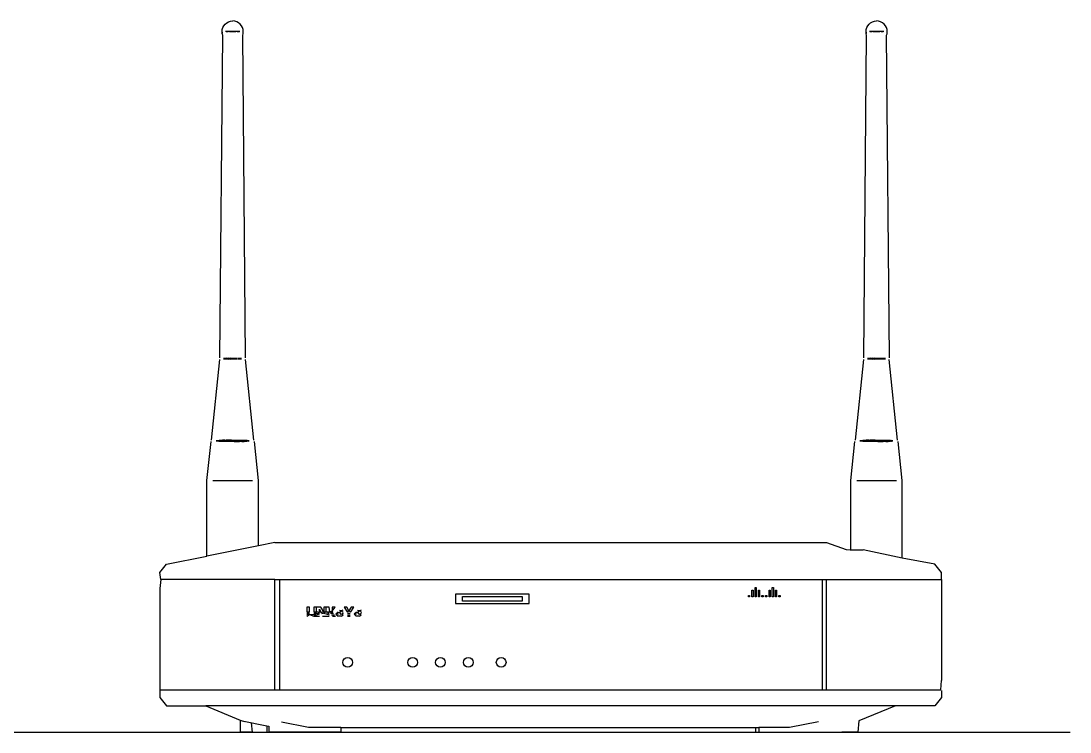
# Model space of a CAD drawing. Header units: centimetres. Extents: x 0.34 to 5.36, y -1.9 to 1.98.
# Drawn here: x 2.847 to 5.356, y -1.899 to -0.198 of the extents above; entities that cross this region are included whole.
import ezdxf

# ---------------------------------------------------------------- set-up
doc = ezdxf.new("R2010")
doc.units = ezdxf.units.CM
doc.layers.add('Edges', color=7, linetype='Continuous')

# ---------------------------------------------------------------- blocks, each defined once
blk = doc.blocks.new('router fr')
at = {"layer": 'Edges'}
for p, q in [((-0.7857, 0.8247), (-0.7856, 0.8296)), ((-0.7856, 0.8296), (-0.7842, 0.8344)), ((-0.7842, 0.8344), (-0.7818, 0.8388)), ((-0.7818, 0.8388), (-0.7787, 0.8427)), ((-0.7787, 0.8427), (-0.7748, 0.8459)), ((-0.7748, 0.8459), (-0.7704, 0.8482)), ((-0.7704, 0.8482), (-0.7656, 0.8497)), ((-0.7656, 0.8497), (-0.7606, 0.8502)), ((-0.7557, 0.8497), (-0.7606, 0.8502)), ((-0.7509, 0.8482), (-0.7557, 0.8497)), ((-0.7465, 0.8459), (-0.7509, 0.8482)), ((-0.7426, 0.8427), (-0.7465, 0.8459)), ((-0.7394, 0.8388), (-0.7426, 0.8427)), ((-0.7371, 0.8344), (-0.7394, 0.8388)), ((-0.7356, 0.8296), (-0.7371, 0.8344)), ((-0.7356, 0.8247), (-0.7356, 0.8296)), ((0.7543, 0.8247), (0.7544, 0.8296)), ((0.7544, 0.8296), (0.7558, 0.8344)), ((0.7558, 0.8344), (0.7582, 0.8388)), ((0.7582, 0.8388), (0.7613, 0.8427)), ((0.7613, 0.8427), (0.7652, 0.8459)), ((0.7652, 0.8459), (0.7696, 0.8482)), ((0.7696, 0.8482), (0.7744, 0.8497)), ((0.7744, 0.8497), (0.7794, 0.8502)), ((0.7843, 0.8497), (0.7794, 0.8502)), ((0.7891, 0.8482), (0.7843, 0.8497)), ((0.7935, 0.8459), (0.7891, 0.8482)), ((0.7974, 0.8427), (0.7935, 0.8459)), ((0.8006, 0.8388), (0.7974, 0.8427)), ((0.8029, 0.8344), (0.8006, 0.8388)), ((0.8044, 0.8296), (0.8029, 0.8344)), ((0.8044, 0.8247), (0.8044, 0.8296)), ((-0.7914, 0.0445), (-0.7845, 0.816)), ((-0.7856, 0.8197), (-0.7857, 0.8247)), ((-0.7856, 0.8231), (-0.7857, 0.8203)), ((-0.7845, 0.816), (-0.7856, 0.8197)), ((-0.7704, 0.8247), (-0.7778, 0.8247)), ((-0.7766, 0.8247), (-0.7713, 0.8247)), ((-0.7606, 0.8247), (-0.7704, 0.8247)), ((-0.7684, 0.8247), (-0.7606, 0.8247)), ((-0.7509, 0.8247), (-0.7606, 0.8247)), ((-0.7606, 0.8247), (-0.7529, 0.8247)), ((-0.7435, 0.8247), (-0.7509, 0.8247)), ((-0.75, 0.8247), (-0.7447, 0.8247)), ((-0.7368, 0.816), (-0.7356, 0.8197)), ((-0.7299, 0.0445), (-0.7368, 0.816)), ((-0.7356, 0.8197), (-0.7356, 0.8247)), ((-0.7356, 0.8205), (-0.7356, 0.8231)), ((0.7486, 0.0445), (0.7555, 0.816)), ((0.7544, 0.8197), (0.7543, 0.8247)), ((0.7544, 0.8231), (0.7543, 0.8203)), ((0.7555, 0.816), (0.7544, 0.8197)), ((0.7696, 0.8247), (0.7622, 0.8247)), ((0.7634, 0.8247), (0.7687, 0.8247)), ((0.7794, 0.8247), (0.7696, 0.8247)), ((0.7716, 0.8247), (0.7794, 0.8247)), ((0.7891, 0.8247), (0.7794, 0.8247)), ((0.7794, 0.8247), (0.7871, 0.8247)), ((0.7965, 0.8247), (0.7891, 0.8247)), ((0.79, 0.8247), (0.7953, 0.8247)), ((0.8032, 0.816), (0.8044, 0.8197)), ((0.8101, 0.0445), (0.8032, 0.816)), ((0.8044, 0.8197), (0.8044, 0.8247)), ((0.8044, 0.8205), (0.8044, 0.8231)), ((-0.811, -0.1519), (-0.7912, 0.0406)), ((-0.7811, 0.0406), (-0.7811, 0.0445)), ((-0.7781, 0.0406), (-0.7781, 0.0445)), ((-0.7751, 0.0406), (-0.7751, 0.0445)), ((-0.7715, 0.0406), (-0.7751, 0.0445)), ((-0.7715, 0.0406), (-0.7715, 0.0445)), ((-0.7715, 0.0406), (-0.769, 0.0445)), ((-0.769, 0.0406), (-0.769, 0.0445)), ((-0.7663, 0.0406), (-0.7663, 0.0445)), ((-0.7663, 0.0406), (-0.7635, 0.0445)), ((-0.7635, 0.0406), (-0.7635, 0.0445)), ((-0.7606, 0.0406), (-0.7606, 0.0445)), ((-0.7578, 0.0406), (-0.7578, 0.0445)), ((-0.755, 0.0406), (-0.755, 0.0445)), ((-0.7523, 0.0406), (-0.7523, 0.0445)), ((-0.7497, 0.0406), (-0.7497, 0.0445)), ((-0.7462, 0.0406), (-0.7462, 0.0445)), ((-0.7432, 0.0406), (-0.7432, 0.0445)), ((-0.7401, 0.0406), (-0.7401, 0.0445)), ((-0.7103, -0.1519), (-0.7301, 0.0406)), ((0.729, -0.1519), (0.7488, 0.0406)), ((0.7589, 0.0406), (0.7589, 0.0445)), ((0.7619, 0.0406), (0.7619, 0.0445)), ((0.7649, 0.0406), (0.7649, 0.0445)), ((0.7685, 0.0406), (0.7649, 0.0445)), ((0.7685, 0.0406), (0.7685, 0.0445)), ((0.7685, 0.0406), (0.771, 0.0445)), ((0.771, 0.0406), (0.771, 0.0445)), ((0.7737, 0.0406), (0.7737, 0.0445)), ((0.7737, 0.0406), (0.7765, 0.0445)), ((0.7765, 0.0406), (0.7765, 0.0445)), ((0.7794, 0.0406), (0.7794, 0.0445)), ((0.7822, 0.0406), (0.7822, 0.0445)), ((0.785, 0.0406), (0.785, 0.0445)), ((0.7877, 0.0406), (0.7877, 0.0445)), ((0.7903, 0.0406), (0.7903, 0.0445)), ((0.7938, 0.0406), (0.7938, 0.0445)), ((0.7968, 0.0406), (0.7968, 0.0445)), ((0.7999, 0.0406), (0.7999, 0.0445)), ((0.8297, -0.1519), (0.8099, 0.0406)), ((-0.8222, -0.2489), (-0.8123, -0.1557)), ((-0.7988, -0.1557), (-0.7988, -0.1519)), ((-0.7962, -0.1557), (-0.7962, -0.1519)), ((-0.7936, -0.1557), (-0.7933, -0.1519)), ((-0.791, -0.1557), (-0.7936, -0.1557)), ((-0.7933, -0.1519), (-0.7908, -0.1519)), ((-0.791, -0.1557), (-0.7908, -0.1519)), ((-0.7883, -0.1557), (-0.791, -0.1557)), ((-0.7908, -0.1519), (-0.7881, -0.1519)), ((-0.7883, -0.1557), (-0.7908, -0.1519)), ((-0.7883, -0.1557), (-0.7853, -0.1519)), ((-0.7883, -0.1557), (-0.7881, -0.1519)), ((-0.7855, -0.1557), (-0.7883, -0.1557)), ((-0.7881, -0.1519), (-0.7853, -0.1519)), ((-0.7855, -0.1557), (-0.7853, -0.1519)), ((-0.7826, -0.1557), (-0.7855, -0.1557)), ((-0.7826, -0.1557), (-0.7853, -0.1519)), ((-0.7795, -0.1519), (-0.7853, -0.1519)), ((-0.7826, -0.1557), (-0.7795, -0.1519)), ((-0.7766, -0.1557), (-0.7826, -0.1557)), ((-0.7795, -0.1519), (-0.7765, -0.1519)), ((-0.7766, -0.1557), (-0.7795, -0.1519)), ((-0.7766, -0.1557), (-0.7765, -0.1519)), ((-0.7735, -0.1557), (-0.7766, -0.1557)), ((-0.7735, -0.1557), (-0.7765, -0.1519)), ((-0.7702, -0.1519), (-0.7765, -0.1519)), ((-0.7735, -0.1557), (-0.7702, -0.1519)), ((-0.7703, -0.1557), (-0.7735, -0.1557)), ((-0.7703, -0.1557), (-0.7702, -0.1519)), ((-0.7671, -0.1557), (-0.7703, -0.1557)), ((-0.7671, -0.1557), (-0.7702, -0.1519)), ((-0.7639, -0.1519), (-0.7702, -0.1519)), ((-0.7639, -0.1557), (-0.7671, -0.1557)), ((-0.7639, -0.1519), (-0.7606, -0.1519)), ((-0.7639, -0.1557), (-0.7639, -0.1519)), ((-0.7606, -0.1557), (-0.7639, -0.1557)), ((-0.7606, -0.1519), (-0.7574, -0.1519)), ((-0.7606, -0.1557), (-0.7606, -0.1519)), ((-0.7574, -0.1557), (-0.7606, -0.1557)), ((-0.7574, -0.1519), (-0.7542, -0.1519)), ((-0.7574, -0.1557), (-0.7574, -0.1519)), ((-0.7574, -0.1557), (-0.7509, -0.1557)), ((-0.7542, -0.1519), (-0.751, -0.1519)), ((-0.7509, -0.1557), (-0.7542, -0.1519)), ((-0.7509, -0.1557), (-0.751, -0.1519)), ((-0.751, -0.1519), (-0.7448, -0.1519)), ((-0.7509, -0.1557), (-0.7447, -0.1557)), ((-0.7448, -0.1519), (-0.7418, -0.1519)), ((-0.7447, -0.1557), (-0.7448, -0.1519)), ((-0.7447, -0.1557), (-0.7418, -0.1519)), ((-0.7416, -0.1557), (-0.7447, -0.1557)), ((-0.7418, -0.1519), (-0.7388, -0.1519)), ((-0.7416, -0.1557), (-0.7418, -0.1519)), ((-0.7386, -0.1557), (-0.7416, -0.1557)), ((-0.7388, -0.1519), (-0.7359, -0.1519)), ((-0.7386, -0.1557), (-0.7388, -0.1519)), ((-0.7386, -0.1557), (-0.7359, -0.1519)), ((-0.7386, -0.1557), (-0.7329, -0.1557)), ((-0.7329, -0.1557), (-0.7359, -0.1519)), ((-0.7359, -0.1519), (-0.7305, -0.1519)), ((-0.7329, -0.1557), (-0.7305, -0.1519)), ((-0.7302, -0.1557), (-0.7329, -0.1557)), ((-0.7305, -0.1519), (-0.7279, -0.1519)), ((-0.7302, -0.1557), (-0.7305, -0.1519)), ((-0.7277, -0.1557), (-0.7302, -0.1557)), ((-0.7277, -0.1557), (-0.7279, -0.1519)), ((-0.725, -0.1557), (-0.7279, -0.1519)), ((-0.725, -0.1557), (-0.725, -0.1519)), ((-0.7224, -0.1557), (-0.725, -0.1519)), ((-0.7224, -0.1557), (-0.7224, -0.1519)), ((-0.699, -0.2489), (-0.7089, -0.1557)), ((0.7178, -0.2489), (0.7277, -0.1557)), ((0.7412, -0.1557), (0.7412, -0.1519)), ((0.7438, -0.1557), (0.7438, -0.1519)), ((0.7464, -0.1557), (0.7467, -0.1519)), ((0.749, -0.1557), (0.7464, -0.1557)), ((0.7467, -0.1519), (0.7492, -0.1519)), ((0.749, -0.1557), (0.7492, -0.1519)), ((0.7517, -0.1557), (0.749, -0.1557)), ((0.7492, -0.1519), (0.7519, -0.1519)), ((0.7517, -0.1557), (0.7492, -0.1519)), ((0.7517, -0.1557), (0.7547, -0.1519)), ((0.7517, -0.1557), (0.7519, -0.1519)), ((0.7545, -0.1557), (0.7517, -0.1557)), ((0.7519, -0.1519), (0.7547, -0.1519)), ((0.7545, -0.1557), (0.7547, -0.1519)), ((0.7574, -0.1557), (0.7545, -0.1557)), ((0.7574, -0.1557), (0.7547, -0.1519)), ((0.7605, -0.1519), (0.7547, -0.1519)), ((0.7574, -0.1557), (0.7605, -0.1519)), ((0.7634, -0.1557), (0.7574, -0.1557)), ((0.7605, -0.1519), (0.7635, -0.1519)), ((0.7634, -0.1557), (0.7605, -0.1519)), ((0.7634, -0.1557), (0.7635, -0.1519)), ((0.7665, -0.1557), (0.7634, -0.1557)), ((0.7665, -0.1557), (0.7635, -0.1519)), ((0.7698, -0.1519), (0.7635, -0.1519)), ((0.7665, -0.1557), (0.7698, -0.1519)), ((0.7697, -0.1557), (0.7665, -0.1557)), ((0.7697, -0.1557), (0.7698, -0.1519)), ((0.7729, -0.1557), (0.7697, -0.1557)), ((0.7729, -0.1557), (0.7698, -0.1519)), ((0.7761, -0.1519), (0.7698, -0.1519)), ((0.7761, -0.1557), (0.7729, -0.1557)), ((0.7761, -0.1519), (0.7794, -0.1519)), ((0.7761, -0.1557), (0.7761, -0.1519)), ((0.7794, -0.1557), (0.7761, -0.1557)), ((0.7794, -0.1519), (0.7826, -0.1519)), ((0.7794, -0.1557), (0.7794, -0.1519)), ((0.7826, -0.1557), (0.7794, -0.1557)), ((0.7826, -0.1519), (0.7858, -0.1519)), ((0.7826, -0.1557), (0.7826, -0.1519)), ((0.7826, -0.1557), (0.7891, -0.1557)), ((0.7858, -0.1519), (0.789, -0.1519)), ((0.7891, -0.1557), (0.7858, -0.1519)), ((0.7891, -0.1557), (0.789, -0.1519)), ((0.789, -0.1519), (0.7952, -0.1519)), ((0.7891, -0.1557), (0.7953, -0.1557)), ((0.7952, -0.1519), (0.7982, -0.1519)), ((0.7953, -0.1557), (0.7952, -0.1519)), ((0.7953, -0.1557), (0.7982, -0.1519)), ((0.7984, -0.1557), (0.7953, -0.1557)), ((0.7982, -0.1519), (0.8012, -0.1519)), ((0.7984, -0.1557), (0.7982, -0.1519)), ((0.8014, -0.1557), (0.7984, -0.1557)), ((0.8012, -0.1519), (0.8041, -0.1519)), ((0.8014, -0.1557), (0.8012, -0.1519)), ((0.8014, -0.1557), (0.8041, -0.1519)), ((0.8014, -0.1557), (0.8071, -0.1557)), ((0.8071, -0.1557), (0.8041, -0.1519)), ((0.8041, -0.1519), (0.8095, -0.1519)), ((0.8071, -0.1557), (0.8095, -0.1519)), ((0.8098, -0.1557), (0.8071, -0.1557)), ((0.8095, -0.1519), (0.8121, -0.1519)), ((0.8098, -0.1557), (0.8095, -0.1519)), ((0.8123, -0.1557), (0.8098, -0.1557)), ((0.8123, -0.1557), (0.8121, -0.1519)), ((0.815, -0.1557), (0.8121, -0.1519)), ((0.815, -0.1557), (0.815, -0.1519)), ((0.8176, -0.1557), (0.815, -0.1519)), ((0.8176, -0.1557), (0.8176, -0.1519)), ((0.841, -0.2489), (0.8311, -0.1557)), ((-0.8222, -0.4296), (-0.8222, -0.2489)), ((-0.8081, -0.2489), (-0.7132, -0.2489)), ((-0.699, -0.405), (-0.699, -0.2489)), ((0.7178, -0.4143), (0.7178, -0.2489)), ((0.7319, -0.2489), (0.8268, -0.2489)), ((0.841, -0.434), (0.841, -0.2489)), ((-0.66, -0.3972), (-0.699, -0.405)), ((-0.66, -0.3972), (-0.5964, -0.3972)), ((-0.5964, -0.3972), (0.6006, -0.3972)), ((0.5131, -0.3972), (0.6006, -0.3972)), ((0.6006, -0.3972), (0.66, -0.3972)), ((0.66, -0.3972), (0.7066, -0.414)), ((-0.699, -0.405), (-0.8222, -0.4296)), ((0.7066, -0.414), (0.7161, -0.4143)), ((0.7161, -0.4143), (0.7187, -0.4143)), ((0.7187, -0.4143), (0.7228, -0.4144)), ((0.7228, -0.4144), (0.7268, -0.4145)), ((0.7268, -0.4145), (0.7471, -0.4146)), ((0.841, -0.434), (0.7471, -0.4146)), ((-0.935, -0.4687), (-0.9188, -0.4489)), ((-0.9188, -0.4489), (-0.8222, -0.4296)), ((0.9188, -0.4489), (0.841, -0.434)), ((0.935, -0.4687), (0.9188, -0.4489)), ((-0.9328, -0.4852), (-0.935, -0.4687)), ((0.935, -0.4852), (0.935, -0.4687)), ((-0.9328, -0.4852), (-0.935, -0.5072)), ((-0.66, -0.4852), (-0.9328, -0.4852)), ((-0.66, -0.7492), (-0.66, -0.4852)), ((-0.66, -0.4852), (-0.649, -0.4852)), ((-0.649, -0.4852), (0.649, -0.4852)), ((-0.649, -0.4852), (-0.649, -0.7492)), ((0.649, -0.4852), (0.649, -0.7492)), ((0.649, -0.4852), (0.66, -0.4852)), ((0.66, -0.7492), (0.66, -0.4852)), ((0.66, -0.4852), (0.935, -0.4852)), ((0.935, -0.4852), (0.935, -0.7272)), ((-0.935, -0.5072), (-0.935, -0.7512)), ((-0.0515, -0.5208), (-0.2275, -0.5208)), ((-0.2275, -0.5208), (-0.2275, -0.5292)), ((-0.2107, -0.5376), (-0.2107, -0.526)), ((-0.2107, -0.526), (-0.0683, -0.526)), ((-0.0683, -0.526), (-0.0683, -0.5376)), ((-0.0515, -0.5428), (-0.0515, -0.5208)), ((0.4727, -0.5266), (0.4727, -0.5235)), ((0.4727, -0.5235), (0.4758, -0.5235)), ((0.4758, -0.5266), (0.4727, -0.5266)), ((0.4758, -0.5235), (0.4758, -0.5266)), ((0.4814, -0.5266), (0.4814, -0.5107)), ((0.4814, -0.5107), (0.4841, -0.5107)), ((0.4841, -0.5266), (0.4814, -0.5266)), ((0.4841, -0.5107), (0.4841, -0.5266)), ((0.4889, -0.5266), (0.4889, -0.5046)), ((0.4889, -0.5046), (0.4916, -0.5046)), ((0.4916, -0.5266), (0.4889, -0.5266)), ((0.4916, -0.5046), (0.4916, -0.5266)), ((0.4967, -0.5266), (0.4967, -0.5107)), ((0.4967, -0.5107), (0.4994, -0.5107)), ((0.4994, -0.5266), (0.4967, -0.5266)), ((0.4994, -0.5107), (0.4994, -0.5266)), ((0.5051, -0.5266), (0.5051, -0.5235)), ((0.5051, -0.5235), (0.5082, -0.5235)), ((0.5082, -0.5266), (0.5051, -0.5266)), ((0.5082, -0.5235), (0.5082, -0.5266)), ((0.5136, -0.5266), (0.5136, -0.5235)), ((0.5136, -0.5235), (0.5167, -0.5235)), ((0.5167, -0.5266), (0.5136, -0.5266)), ((0.5167, -0.5235), (0.5167, -0.5266)), ((0.5223, -0.5266), (0.5223, -0.5107)), ((0.5223, -0.5107), (0.525, -0.5107)), ((0.525, -0.5266), (0.5223, -0.5266)), ((0.525, -0.5107), (0.525, -0.5266)), ((0.5298, -0.5266), (0.5298, -0.5046)), ((0.5298, -0.5046), (0.5325, -0.5046)), ((0.5325, -0.5266), (0.5298, -0.5266)), ((0.5325, -0.5046), (0.5325, -0.5266)), ((0.5376, -0.5266), (0.5376, -0.5107)), ((0.5376, -0.5107), (0.5403, -0.5107)), ((0.5403, -0.5266), (0.5376, -0.5266)), ((0.5403, -0.5107), (0.5403, -0.5266)), ((0.546, -0.5266), (0.546, -0.5235)), ((0.546, -0.5235), (0.549, -0.5235)), ((0.549, -0.5266), (0.546, -0.5266)), ((0.549, -0.5235), (0.549, -0.5266)), ((-0.5768, -0.5512), (-0.583, -0.5512)), ((-0.583, -0.5512), (-0.583, -0.5631)), ((-0.5768, -0.5631), (-0.5768, -0.5512)), ((-0.5604, -0.5512), (-0.5667, -0.5512)), ((-0.5667, -0.5512), (-0.5667, -0.563)), ((-0.5604, -0.563), (-0.5604, -0.5512)), ((-0.55, -0.5512), (-0.5604, -0.5512)), ((-0.5426, -0.5631), (-0.55, -0.5512)), ((-0.5373, -0.5512), (-0.5427, -0.5512)), ((-0.5427, -0.5512), (-0.5426, -0.5631)), ((-0.5373, -0.5631), (-0.5373, -0.5512)), ((-0.5296, -0.5512), (-0.5373, -0.5512)), ((-0.5286, -0.5631), (-0.5296, -0.5512)), ((-0.5229, -0.5609), (-0.5154, -0.5512)), ((-0.5226, -0.5512), (-0.5229, -0.5609)), ((-0.5154, -0.5512), (-0.5226, -0.5512)), ((-0.4873, -0.5512), (-0.4943, -0.5512)), ((-0.4943, -0.5512), (-0.4872, -0.563)), ((-0.4825, -0.5604), (-0.4873, -0.5512)), ((-0.4775, -0.5512), (-0.4825, -0.5604)), ((-0.4784, -0.563), (-0.4712, -0.5512)), ((-0.4712, -0.5512), (-0.4775, -0.5512)), ((-0.2275, -0.5292), (-0.2275, -0.5428)), ((-0.2275, -0.5428), (-0.0515, -0.5428)), ((-0.0683, -0.5376), (-0.2107, -0.5376)), ((-0.583, -0.5631), (-0.5768, -0.5631)), ((-0.583, -0.566), (-0.5768, -0.566)), ((-0.5768, -0.5689), (-0.583, -0.5698)), ((-0.583, -0.5732), (-0.5768, -0.5689)), ((-0.5669, -0.5698), (-0.5768, -0.5689)), ((-0.5768, -0.5689), (-0.5669, -0.5732)), ((-0.5604, -0.5658), (-0.5669, -0.5698)), ((-0.5669, -0.5698), (-0.5604, -0.5697)), ((-0.5669, -0.5732), (-0.5531, -0.5732)), ((-0.5667, -0.563), (-0.5604, -0.563)), ((-0.5667, -0.5658), (-0.5604, -0.5658)), ((-0.5531, -0.5641), (-0.5604, -0.563)), ((-0.5604, -0.5658), (-0.5531, -0.5641)), ((-0.5604, -0.5658), (-0.5531, -0.5679)), ((-0.5604, -0.5697), (-0.5531, -0.5679)), ((-0.5531, -0.5679), (-0.5584, -0.5679)), ((-0.5531, -0.5641), (-0.5531, -0.5561)), ((-0.5531, -0.5561), (-0.5496, -0.5641)), ((-0.5426, -0.5631), (-0.5496, -0.5641)), ((-0.5496, -0.5641), (-0.5433, -0.566)), ((-0.5433, -0.566), (-0.5479, -0.5679)), ((-0.5455, -0.5732), (-0.5296, -0.5732)), ((-0.5373, -0.5631), (-0.5433, -0.566)), ((-0.5433, -0.566), (-0.5373, -0.5679)), ((-0.5426, -0.5631), (-0.5373, -0.5631)), ((-0.5296, -0.566), (-0.5373, -0.5631)), ((-0.5373, -0.5631), (-0.5286, -0.5631)), ((-0.5373, -0.5679), (-0.5296, -0.566)), ((-0.5373, -0.5679), (-0.5296, -0.5698)), ((-0.5229, -0.5609), (-0.5286, -0.5631)), ((-0.5286, -0.5631), (-0.5214, -0.5631)), ((-0.5268, -0.566), (-0.5195, -0.566)), ((-0.5244, -0.5698), (-0.517, -0.5698)), ((-0.5214, -0.5631), (-0.5229, -0.5609)), ((-0.5223, -0.5732), (-0.5147, -0.5732)), ((-0.5081, -0.5636), (-0.5137, -0.5681)), ((-0.5075, -0.5681), (-0.5137, -0.5681)), ((-0.5137, -0.5681), (-0.5088, -0.5727)), ((-0.5007, -0.5727), (-0.5088, -0.5727)), ((-0.5081, -0.5636), (-0.5046, -0.5645)), ((-0.5016, -0.5603), (-0.5055, -0.5593)), ((-0.5046, -0.5645), (-0.5016, -0.5603)), ((-0.5018, -0.5681), (-0.5046, -0.5645)), ((-0.5018, -0.5681), (-0.4955, -0.5663)), ((-0.4965, -0.57), (-0.5018, -0.5681)), ((-0.5016, -0.5603), (-0.4962, -0.5579)), ((-0.4985, -0.5614), (-0.5016, -0.5603)), ((-0.5016, -0.5603), (-0.4961, -0.5636)), ((-0.5007, -0.5727), (-0.4965, -0.57)), ((-0.4872, -0.563), (-0.4825, -0.5604)), ((-0.4859, -0.5659), (-0.4798, -0.5659)), ((-0.4859, -0.5697), (-0.4798, -0.5697)), ((-0.4859, -0.5732), (-0.4798, -0.5732)), ((-0.4825, -0.5604), (-0.4784, -0.563)), ((-0.4649, -0.5636), (-0.4704, -0.5681)), ((-0.4642, -0.5681), (-0.4704, -0.5681)), ((-0.4704, -0.5681), (-0.4656, -0.5727)), ((-0.4575, -0.5727), (-0.4656, -0.5727)), ((-0.4649, -0.5636), (-0.4613, -0.5645)), ((-0.4583, -0.5603), (-0.4622, -0.5593)), ((-0.4613, -0.5645), (-0.4583, -0.5603)), ((-0.4585, -0.5681), (-0.4613, -0.5645)), ((-0.4585, -0.5681), (-0.4522, -0.5663)), ((-0.4532, -0.57), (-0.4585, -0.5681)), ((-0.4583, -0.5603), (-0.4529, -0.5579)), ((-0.4552, -0.5614), (-0.4583, -0.5603)), ((-0.4583, -0.5603), (-0.4528, -0.5636)), ((-0.4575, -0.5727), (-0.4532, -0.57)), ((0.9328, -0.7492), (0.935, -0.7272)), ((-0.935, -0.7512), (-0.9328, -0.7492)), ((-0.935, -0.7512), (-0.935, -0.7677)), ((-0.9328, -0.7492), (-0.66, -0.7492)), ((-0.66, -0.7492), (-0.649, -0.7492)), ((-0.649, -0.7492), (0.649, -0.7492)), ((0.649, -0.7492), (0.66, -0.7492)), ((0.66, -0.7492), (0.9328, -0.7492)), ((0.935, -0.7512), (0.935, -0.7677)), ((-0.935, -0.7677), (-0.9188, -0.7874)), ((0.935, -0.7677), (0.9188, -0.7874)), ((-0.9188, -0.7874), (-0.825, -0.7874)), ((-0.825, -0.7874), (-0.743, -0.822)), ((0.825, -0.7874), (-0.825, -0.7874)), ((0.825, -0.7874), (0.7371, -0.8237)), ((0.9188, -0.7874), (0.825, -0.7874)), ((-0.743, -0.822), (-0.743, -0.8502)), ((-0.743, -0.822), (-0.738, -0.8236)), ((-0.738, -0.8236), (-0.7316, -0.8248)), ((-0.738, -0.8236), (-0.6788, -0.8354)), ((-0.7161, -0.8279), (-0.7143, -0.8502)), ((-0.5795, -0.8392), (-0.6443, -0.8262)), ((0.6401, -0.8254), (0.5711, -0.8392)), ((0.7371, -0.8237), (0.7346, -0.8502)), ((-0.7143, -0.8502), (-0.743, -0.8502)), ((-0.7143, -0.8502), (-0.6788, -0.8502)), ((-0.6788, -0.8354), (-0.6744, -0.8363)), ((-0.6788, -0.8354), (-0.6788, -0.8502)), ((-0.6788, -0.8502), (-0.6744, -0.8502)), ((-0.6744, -0.8363), (-0.6744, -0.8502)), ((-0.502, -0.8502), (-0.6744, -0.8502)), ((-0.502, -0.8392), (-0.5795, -0.8392)), ((-0.502, -0.8392), (-0.502, -0.8502)), ((-0.502, -0.8392), (0.49, -0.8392)), ((0.49, -0.8392), (0.49, -0.8502)), ((0.49, -0.8392), (0.4977, -0.8392)), ((0.49, -0.8502), (0.6658, -0.8502)), ((0.4977, -0.8392), (0.4977, -0.8502)), ((0.5711, -0.8392), (0.4977, -0.8392)), ((0.6658, -0.8502), (0.6702, -0.8502)), ((0.6702, -0.8502), (0.692, -0.8502)), ((0.692, -0.8502), (0.6962, -0.8502)), ((0.7346, -0.8502), (0.6962, -0.8502))]:
    blk.add_line(p, q, dxfattribs=at)
for centre in [(-0.4856, -0.6837), (-0.3304, -0.6837), (-0.2638, -0.6837), (-0.1971, -0.6837), (-0.1185, -0.6837)]:
    blk.add_circle(centre, 0.0116, dxfattribs=at)

msp = doc.modelspace()

# ---------------------------------------------------------------- linework, layer by layer
msp.add_line((0.3381, -1.8986), (5.3564, -1.8986))

# ---------------------------------------------------------------- block references
msp.add_blockref('router fr', (4.1143, -1.0485))

doc.saveas('drawing.dxf')
